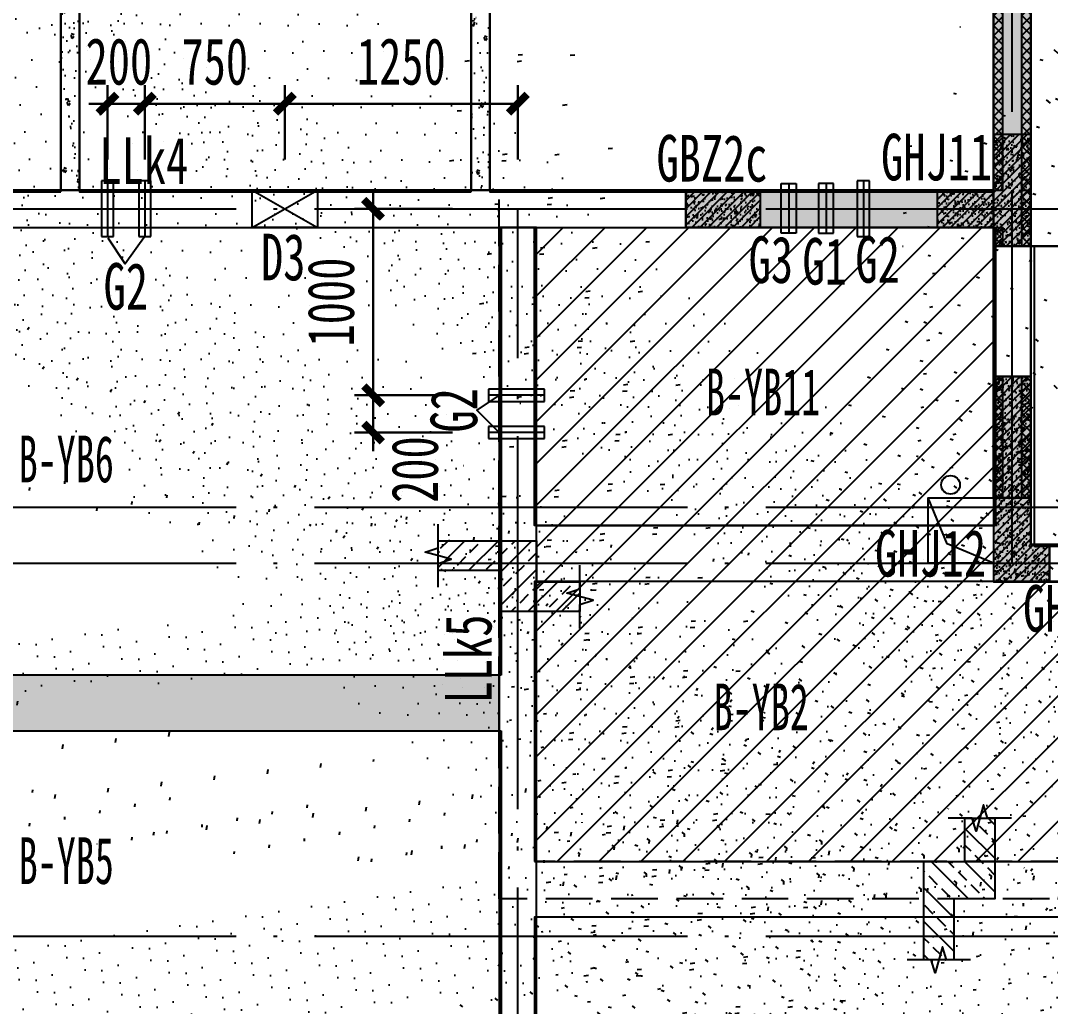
# Model space of a CAD drawing. Extents: x -3200781797 to -8106663, y 494714 to 1244925.
# Drawn here: x -8155916 to -8150395, y 845348 to 850634 of the extents above; entities that cross this region are included whole.
import ezdxf
from ezdxf.enums import TextEntityAlignment as Align
from ezdxf.xclip import XClip

# ---------------------------------------------------------------- set-up
doc = ezdxf.new("R2010")
doc.units = 0
doc.header["$LTSCALE"] = 1000
doc.header["$MEASUREMENT"] = 0
doc.header["$XCLIPFRAME"] = 0
for name, pattern in [('120-墙体$0$CENTER2', [1.125, 0.75, -0.125, 0.125, -0.125]), ('120-墙体$0$CONTINOUS', [0]), ('3#-轴线$0$DOTE', [2.4200000000000004, 2, -0.2, 0.02, -0.2]), ('3#4#5#$0$DASH', [0.35, 0.25, -0.1]), ('3#4#5#模板$0$DASH', [0.35, 0.25, -0.1]), ('DASH', [0.35, 0.25, -0.1])]:
    doc.linetypes.add(name, pattern=pattern)
doc.layers.get('Defpoints').update_dxf_attribs({"color": 30, "linetype": 'DASH'})
for name, color, linetype in [('120-墙体$0$DUCT-排烟中心线', 5, '120-墙体$0$CENTER2'), ('120-墙体$0$DUCT-排烟管', 2, 'Continuous'), ('120-墙体$0$DUCT-送风中心线', 5, '120-墙体$0$CENTER2'), ('120-墙体$0$DUCT-送风管', 4, 'Continuous'), ('120-墙体$0$S-SLAB-HOLE', 5, 'Continuous'), ('120-墙体$0$S-WALL', 40, 'Continuous'), ('120-墙体$0$S-WALL-BEAM', 120, 'Continuous'), ('120-墙体$0$S-WALL-COLU', 252, '120-墙体$0$CONTINOUS'), ('120-墙体$0$S-WALL-COLU-HATC', 16, 'Continuous'), ('120-墙体$0$S-WALL-HATC', 253, 'Continuous'), ('120-墙体$0$提结构条件', 7, 'Continuous'), ('120-墙体$0$暖-首层和标准层暖通套管_TZ$0$H-暖洞-穿梁', 3, 'Continuous'), ('3#-轴线$0$A-ANNO-DOTE', 10, '3#-轴线$0$DOTE'), ('3#4#5#$0$PC-SLAB', 6, '3#4#5#$0$DASH'), ('3#4#5#$0$S-ANNO-TEXT', 7, 'Continuous'), ('3#4#5#$0$S-PC-FQ-WYQ', 4, 'Continuous'), ('3#4#5#$0$S-PC-SLAB', 6, 'Continuous'), ('3#4#5#$0$S-WALL-HATC', 253, 'Continuous'), ('3#4#5#模板$0$S-SLAB-TEXT', 120, 'Continuous'), ('3#4#5#模板$0$南北楼-结构布置-地上 -新修改$0$S-ANNO-THIN', 3, 'Continuous'), ('3#4#5#模板$0$南北楼-结构布置-地上 -新修改$0$S-SLAB-HATC', 200, 'Continuous'), ('4#-标准层$0$S-SLAB', 6, 'Continuous'), ('DIM', 3, 'Continuous'), ('S-PC-FQ-WYQ', 4, 'Continuous'), ('S-WALL-BEAM-TEXT', 2, 'Continuous'), ('S-WALL-COLU-TEXT', 2, 'Continuous')]:
    doc.layers.add(name, color=color, linetype=linetype)
doc.layers.add('设备条件', color=5, linetype='Continuous', lineweight=30)
doc.styles.add('3#4#5#$0$外部参照 1$0$宋体', font='', dxfattribs={"width": 0.8})
doc.styles.add('TSSD_Dimension', font='', dxfattribs={"width": 0.7})
doc.styles.add('楷体GB312', font='', dxfattribs={"width": 0.8})
doc.styles.get('3#4#5#$0$外部参照 1$0$宋体').set_extended_font_data('SimSun')
doc.styles.get('TSSD_Dimension').set_extended_font_data('KaiTi_GB2312')
doc.styles.get('楷体GB312').set_extended_font_data('楷体_GB2312')
doc.dimstyles.new('TSSD_100_100', dxfattribs={"dimtxt": 250, "dimasz": 100, "dimexe": 100, "dimexo": 250, "dimgap": 100, "dimtad": 1, "dimdec": 0, "dimzin": 0, "dimdsep": 46, "dimtxsty": 'TSSD_Dimension', "dimblk": 'ARCHTICK', "dimcen": 0, "dimdle": 100, "dimclrt": 7, "dimadec": 0, "dimazin": 0, "dimtfac": 1, "dimtdec": 0, "dimtix": 1, "dimtmove": 2, "dimatfit": 3, "dimfxl": 1, "dimtolj": 1, "dimtzin": 0, "dimarcsym": 0})
doc.dimstyles.new('TSSD_100_100$0', dxfattribs={"dimtxt": 250, "dimasz": 100, "dimexe": 100, "dimexo": 0, "dimgap": 100, "dimtad": 1, "dimdec": 0, "dimzin": 0, "dimdsep": 46, "dimtxsty": 'TSSD_Dimension', "dimblk1": 'ARCHTICK', "dimblk2": 'ARCHTICK', "dimsah": 1, "dimcen": 0, "dimclrt": 7, "dimadec": 0, "dimazin": 0, "dimtfac": 1, "dimtdec": 0, "dimtix": 1, "dimtmove": 2, "dimatfit": 3, "dimldrblk": 'ARCHTICK', "dimfxl": 300, "dimfxlon": 1, "dimtvp": 0.7, "dimtolj": 1, "dimtzin": 0, "dimarcsym": 0})

# ---------------------------------------------------------------- blocks, each defined once
blk = doc.blocks.new('ll-2f')
at = {"layer": 'S-WALL-BEAM-TEXT', "style": '楷体GB312', "width": 0.7}
blk.add_text('LLk4', height=250, dxfattribs=at).set_placement((-8399766.839648645, 774902.8118253453))
blk.add_text('LLk5', height=250, rotation=90, dxfattribs=at).set_placement((-8397664.518667743, 772117.5429814821))
blk = doc.blocks.new('an-4')
at = {"layer": 'S-WALL-COLU-TEXT', "style": '楷体GB312', "width": 0.7}
for s, p in [('GBZ2c', (-8455061.28577073, 768243.849255085)), ('GHJ11', (-8453857.439727, 768250.2359273434)), ('GHJ12', (-8453889.447318915, 766125.8713706913)), ('GHJ13', (-8453096.06951236, 765830.6417960587))]:
    blk.add_text(s, height=250, dxfattribs=at).set_placement(p)
blk = doc.blocks.new('_ArchTick')
at = {"color": 0, "linetype": 'ByBlock', "const_width": 0.4}
blk.add_lwpolyline([(-0.5, -0.5), (0.5, 0.5)], dxfattribs=at)
blk = doc.blocks.new('*D1256')
at = {"layer": 'Defpoints', "color": 0, "transparency": 16777216}
for p in [(-8378373.312365103, 696912.7405795972), (-8377697.138435274, 696912.7405795972), (-8377697.147202632, 695912.7486598991)]:
    blk.add_point(p, dxfattribs=at)
at = {"layer": 'DIM', "color": 0, "lineweight": -2, "transparency": 16777216}
for p, q in [((-8378373.312365103, 695812.7486598991), (-8378373.312365103, 697012.7405795972)), ((-8377947.138435274, 696912.7405795972), (-8378473.312365103, 696912.7405795972)), ((-8377947.147202632, 695912.7486598991), (-8378473.312365103, 695912.7486598991))]:
    blk.add_line(p, q, dxfattribs=at)
at = {"layer": 'DIM', "color": 0, "lineweight": -2, "transparency": 16777216, "xscale": 100, "yscale": 100, "zscale": 100}
for p, rotation in [((-8378373.312365103, 696912.7405795972), 90), ((-8378373.312365103, 695912.7486598991), 270)]:
    blk.add_blockref('_ArchTick', p, dxfattribs=dict(at, rotation=rotation))
at = {"layer": 'DIM', "color": 7, "transparency": 16777216, "insert": (-8378598.312365101, 696412.7446197504), "char_height": 250, "attachment_point": 5, "rotation": 90, "style": 'TSSD_Dimension'}
blk.add_mtext('\\A1;1000', dxfattribs=at)
blk = doc.blocks.new('*D1257')
at = {"layer": 'Defpoints', "color": 0, "transparency": 16777216}
for p in [(-8378373.312365103, 695912.7486598991), (-8377697.147202632, 695912.7486598991), (-8377697.147202632, 695712.7488099168)]:
    blk.add_point(p, dxfattribs=at)
at = {"layer": 'DIM', "color": 0, "lineweight": -2, "transparency": 16777216}
for p, q in [((-8378373.312365103, 695912.7486598991), (-8378373.312365103, 696012.7486598991)), ((-8377947.147202632, 695912.7486598991), (-8378473.312365103, 695912.7486598991)), ((-8378373.312365103, 695712.7488099168), (-8378373.312365103, 695912.7486598991)), ((-8377947.147202632, 695712.7488099168), (-8378473.312365103, 695712.7488099168)), ((-8378373.312365103, 695712.7488099168), (-8378373.312365103, 695612.7488099168))]:
    blk.add_line(p, q, dxfattribs=at)
at = {"layer": 'DIM', "color": 0, "lineweight": -2, "transparency": 16777216, "xscale": 100, "yscale": 100, "zscale": 100}
for p, rotation in [((-8378373.312365103, 695912.7486598991), 270), ((-8378373.312365103, 695712.7488099168), 90)]:
    blk.add_blockref('_ArchTick', p, dxfattribs=dict(at, rotation=rotation))
at = {"layer": 'DIM', "color": 7, "transparency": 16777216, "insert": (-8378148.312365099, 695514.3479090156), "char_height": 250, "attachment_point": 5, "rotation": 90, "style": 'TSSD_Dimension'}
blk.add_mtext('\\A1;200', dxfattribs=at)
blk = doc.blocks.new('*D1259')
at = {"layer": 'Defpoints', "color": 0, "transparency": 16777216}
for p in [(-8379797.146669275, 697476.3267007617), (-8379797.146669275, 696912.6081883997), (-8379597.155575246, 696912.6081883997)]:
    blk.add_point(p, dxfattribs=at)
at = {"layer": 'DIM', "color": 0, "lineweight": -2, "transparency": 16777216}
for p, q in [((-8379797.146669275, 697176.3267007617), (-8379797.146669275, 697576.3267007617)), ((-8379597.155575246, 697176.3267007617), (-8379597.155575246, 697576.3267007617)), ((-8379797.146669275, 697476.3267007617), (-8379897.146669275, 697476.3267007617)), ((-8379597.155575246, 697476.3267007617), (-8379797.146669275, 697476.3267007617)), ((-8379597.155575246, 697476.3267007617), (-8379497.155575246, 697476.3267007617))]:
    blk.add_line(p, q, dxfattribs=at)
at = {"layer": 'DIM', "color": 0, "lineweight": -2, "transparency": 16777216, "xscale": 100, "yscale": 100, "zscale": 100}
blk.add_blockref('_ArchTick', (-8379797.146669275, 697476.3267007617), dxfattribs=at)
at = {"layer": 'DIM', "color": 0, "lineweight": -2, "transparency": 16777216, "xscale": 100, "yscale": 100, "zscale": 100, "rotation": 180}
blk.add_blockref('_ArchTick', (-8379597.155575246, 697476.3267007617), dxfattribs=at)
at = {"layer": 'DIM', "color": 7, "transparency": 16777216, "insert": (-8379736.14316294, 697701.3267007617), "char_height": 250, "attachment_point": 5, "style": 'TSSD_Dimension'}
blk.add_mtext('\\A1;200', dxfattribs=at)
blk = doc.blocks.new('*D1261')
at = {"layer": 'Defpoints', "color": 0, "transparency": 16777216}
for p in [(-8379597.155575246, 697476.3267007617), (-8379597.155575246, 696912.6081883997), (-8378846.926507272, 696912.7402309687)]:
    blk.add_point(p, dxfattribs=at)
at = {"layer": 'DIM', "color": 0, "lineweight": -2, "transparency": 16777216}
for p, q in [((-8379597.155575246, 697176.3267007617), (-8379597.155575246, 697576.3267007617)), ((-8378846.926507272, 697176.3267007617), (-8378846.926507272, 697576.3267007617)), ((-8378846.926507272, 697476.3267007617), (-8379597.155575246, 697476.3267007617))]:
    blk.add_line(p, q, dxfattribs=at)
at = {"layer": 'DIM', "color": 0, "lineweight": -2, "transparency": 16777216, "xscale": 100, "yscale": 100, "zscale": 100, "rotation": 180}
blk.add_blockref('_ArchTick', (-8379597.155575246, 697476.3267007617), dxfattribs=at)
at = {"layer": 'DIM', "color": 0, "lineweight": -2, "transparency": 16777216, "xscale": 100, "yscale": 100, "zscale": 100}
blk.add_blockref('_ArchTick', (-8378846.926507272, 697476.3267007617), dxfattribs=at)
at = {"layer": 'DIM', "color": 7, "transparency": 16777216, "insert": (-8379222.041041259, 697701.3267007617), "char_height": 250, "attachment_point": 5, "style": 'TSSD_Dimension'}
blk.add_mtext('\\A1;750', dxfattribs=at)
blk = doc.blocks.new('*D1262')
at = {"layer": 'Defpoints', "color": 0, "transparency": 16777216}
for p in [(-8378846.926507272, 697476.3267007617), (-8378846.926507272, 696912.7402309687), (-8377597.146519256, 696912.7402309687)]:
    blk.add_point(p, dxfattribs=at)
at = {"layer": 'DIM', "color": 0, "lineweight": -2, "transparency": 16777216}
for p, q in [((-8378846.926507272, 697176.3267007617), (-8378846.926507272, 697576.3267007617)), ((-8377597.146519256, 697176.3267007617), (-8377597.146519256, 697576.3267007617)), ((-8377597.146519256, 697476.3267007617), (-8378846.926507272, 697476.3267007617))]:
    blk.add_line(p, q, dxfattribs=at)
at = {"layer": 'DIM', "color": 0, "lineweight": -2, "transparency": 16777216, "xscale": 100, "yscale": 100, "zscale": 100, "rotation": 180}
blk.add_blockref('_ArchTick', (-8378846.926507272, 697476.3267007617), dxfattribs=at)
at = {"layer": 'DIM', "color": 0, "lineweight": -2, "transparency": 16777216, "xscale": 100, "yscale": 100, "zscale": 100}
blk.add_blockref('_ArchTick', (-8377597.146519256, 697476.3267007617), dxfattribs=at)
at = {"layer": 'DIM', "color": 7, "transparency": 16777216, "insert": (-8378222.036513263, 697701.3267007617), "char_height": 250, "attachment_point": 5, "style": 'TSSD_Dimension'}
blk.add_mtext('\\A1;1250', dxfattribs=at)
blk = doc.blocks.new('3#4#5#模板$0$A$C4139bdaf')
h = blk.add_hatch()
h.set_pattern_fill('ANSI31', color=251, scale=100)
h.set_pattern_definition([(45, (-7702.687107387464, -122599.998702767), (-112.2532015133644, 112.2532015133644), [])])
h.paths.add_polyline_path([(17649.99894117552, 3600.000498155889), (20099.99894117552, 3600.000498155889), (20099.99894117552, 1700.000498155816), (20899.99894117552, 1700.000498155845), (20899.99894117552, 200.0004981558304), (17649.99894117552, 200.0004981558304)])
at = {"layer": '3#4#5#模板$0$南北楼-结构布置-地上 -新修改$0$S-SLAB-HATC'}
h = blk.add_hatch(dxfattribs=at)
h.set_pattern_fill('ANSI33', color=256, scale=20, angle=-180)
h.set_pattern_definition([(225, (-76240.41036994423, 14928.68641716003), (89.8025612106915, -89.80256121069156), []), (225, (-76330.21296994417, 14928.68641716003), (89.8025612106915, -89.80256121069156), [63.5, -31.75])])
h.paths.add_polyline_path([(17882.82691670564, 1540.00049815618), (17449.99975173402, 1540.000498156878), (17449.99975173408, 1760.000498156878), (17122.8269167057, 1760.000498156936), (17122.8269167057, 1920.000498156936), (17449.99975173484, 1920.000498155772), (17649.99975173484, 1920.00049815583), (17649.99975173484, 1700.00049815583), (17882.8269167057, 1700.00049815583)])
h = blk.add_hatch(dxfattribs=at)
h.set_pattern_fill('ANSI33', color=256, scale=20, angle=-90.00000000000001)
h.set_pattern_definition([(315, (7874.642210134014, -99304.50567386462), (89.80256121069155, 89.80256121069151), []), (315, (7874.642210134014, -99394.30827386456), (89.80256121069155, 89.80256121069151), [63.5, -31.75])])
h.paths.add_polyline_path([(20107.19134073507, 432.8276631266344), (20107.19134073437, 0.0004981550155207515), (19887.19134073437, 0.0004981550737284124), (19887.19134073425, -327.1723368733074), (19727.19134073425, -327.1723368733074), (19727.19134073541, 0.0004981558304280043), (19727.19134073541, 200.0004981558304), (19947.19134073541, 200.0004981558304), (19947.19134073541, 432.8276631266926)])
at = {"linetype": '3#4#5#模板$0$DASH'}
for points in [[(17449.99894117552, 3800.000498155889), (20299.99894117552, 3800.000498155889), (20299.99894117552, 1900.00049815583), (21099.99894117552, 1900.00049815586), (21099.99894117552, 0.0004981558304280043), (17449.99894117552, 0.0004981558304280043)], [(17649.99894117552, 3600.000498155889), (20099.99894117552, 3600.000498155889), (20099.99894117552, 1700.000498155816), (20899.99894117552, 1700.000498155845), (20899.99894117552, 200.0004981558304), (17649.99894117552, 200.0004981558304)]]:
    blk.add_lwpolyline(points, close=True, dxfattribs=at)
at = {"layer": '3#4#5#模板$0$南北楼-结构布置-地上 -新修改$0$S-ANNO-THIN'}
for points in [[(17122.82691670535, 1670.40049815696), (17122.82691670576, 1798.40049815696), (17193.22691670584, 1820.800498156692), (17052.42691670597, 1859.200498157123), (17122.82691670611, 1881.600498156971), (17122.82691670652, 2009.600498156971)], [(17882.82691670564, 1450.400498156378), (17882.82691670564, 1578.400498156087), (17953.22691670549, 1600.800498156052), (17812.42691670591, 1639.2004981559), (17882.82691670564, 1661.600498155924), (17882.82691670564, 1789.600498155633)], [(20196.79134073481, 432.8276631266344), (20068.79134073516, 432.8276631266344), (20046.39134073514, 503.2276631264831), (20007.99134073535, 362.4276631269022), (19985.59134073532, 432.8276631266344), (19857.59134073555, 432.8276631266344)], [(19976.79134073423, -327.1723368736566), (19848.79134073423, -327.1723368732492), (19826.39134073455, -256.7723368731677), (19787.99134073406, -397.5723368730396), (19765.59134073427, -327.1723368728999), (19637.59134073427, -327.1723368724925)]]:
    blk.add_lwpolyline(points, dxfattribs=at)
at = {"layer": '3#4#5#模板$0$南北楼-结构布置-地上 -新修改$0$S-SLAB-HATC'}
for points in [[(17882.82691670564, 1540.00049815618), (17449.99975173402, 1540.000498156878), (17449.99975173408, 1760.000498156878), (17122.8269167057, 1760.000498156936), (17122.8269167057, 1920.000498156936), (17449.99975173484, 1920.000498155772), (17649.99975173484, 1920.00049815583), (17649.99975173484, 1700.00049815583), (17882.8269167057, 1700.00049815583)], [(20107.19134073507, 432.8276631266344), (20107.19134073437, 0.0004981550155207515), (19887.19134073437, 0.0004981550737284124), (19887.19134073425, -327.1723368733074), (19727.19134073425, -327.1723368733074), (19727.19134073541, 0.0004981558304280043), (19727.19134073541, 200.0004981558304), (19947.19134073541, 200.0004981558304), (19947.19134073541, 432.8276631266926)]]:
    blk.add_lwpolyline(points, close=True, dxfattribs=at)
blk = doc.blocks.new('3#4#5#$0$B-YWQ6')
at = {"layer": '3#4#5#$0$S-PC-FQ-WYQ'}
h = blk.add_hatch(dxfattribs=at)
h.set_pattern_fill('ANSI37', color=256, scale=12, angle=90)
h.set_pattern_definition([(135, (-989707.8429496246, 842389.8077511969), (-26.94076836320746, -26.94076836320745), []), (225, (-989707.8429496246, 842389.8077511969), (26.94076836320745, -26.94076836320746), [])])
h.paths.add_polyline_path([(-127905.2501225748, 326688.3582546908), (-127855.2501228041, 326688.3616408699), (-127855.4329784815, 329388.3912538569), (-127905.4329784815, 329388.3912538569)])
h.paths.add_polyline_path([(-127855.2365838158, 326488.4462222033), (-127905.2365835865, 326488.4428360242), (-127905.2298080935, 326388.3965487699), (-127855.2298080935, 326388.3965487699)])
h = blk.add_hatch(dxfattribs=at)
h.set_pattern_fill('ANSI37', color=256, scale=12, angle=90)
h.set_pattern_definition([(135, (-989557.8429524016, 842389.8077512046), (-26.94076836320746, -26.94076836320745), []), (225, (-989557.8429524016, 842389.8077512046), (26.94076836320745, -26.94076836320746), [])])
h.paths.add_polyline_path([(-127755.2298108707, 326388.3965487774), (-127705.2298108707, 326388.3965487774), (-127705.4329812587, 329388.3912538645), (-127755.4329812587, 329388.3912538645)])
h = blk.add_hatch(dxfattribs=at)
h.set_pattern_fill('ANSI37', color=256, scale=12, angle=90)
h.set_pattern_definition([(135, (-989707.6041484298, 838589.8080073441), (-26.94076836320746, -26.94076836320745), []), (225, (-989707.6041484298, 838589.8080073441), (26.94076836320745, -26.94076836320746), [])])
h.paths.add_polyline_path([(-127905.4323774343, 325038.3215355956), (-127855.4323774343, 325038.3215355956), (-127855.1941772867, 325688.391510004), (-127905.1941772867, 325688.391510004)])
h = blk.add_hatch(dxfattribs=at)
h.set_pattern_fill('ANSI37', color=256, scale=12, angle=90)
h.set_pattern_definition([(135, (-989557.6041512068, 838589.8080073516), (-26.94076836320746, -26.94076836320745), []), (225, (-989557.6041512068, 838589.8080073516), (26.94076836320745, -26.94076836320746), [])])
h.paths.add_polyline_path([(-127755.4323802115, 325038.321535603), (-127705.4323802115, 325038.321535603), (-127705.1941800639, 325688.3915100115), (-127755.1941800639, 325688.3915100115)])
for p, q in [((-127906.0000690809, 326688.3582039018), (-127855.2501228041, 326688.3616408699)), ((-127905.2433562314, 326488.4428355655), (-127855.2365838158, 326488.4462222033))]:
    blk.add_line(p, q, dxfattribs=at)
blk.add_lwpolyline([(-127855.2501228041, 326688.3616408699), (-127855.4329784815, 329388.3912538569), (-127905.4329784815, 329388.3912538569), (-127905.2298080935, 326388.3965487699), (-127855.2298080935, 326388.3965487699), (-127855.2365838158, 326488.4462222033)], dxfattribs=at)
for points in [[(-127905.4329787674, 329388.3912538569), (-127705.4329784238, 329388.3912538569), (-127705.2298080358, 326388.3965487774), (-127905.2298083794, 326388.3965487774)], [(-127755.2298108707, 326388.3965487774), (-127705.2298108707, 326388.3965487774), (-127705.4329812587, 329388.3912538645), (-127755.4329812587, 329388.3912538645)], [(-127905.4327508085, 326388.396631066), (-127705.1947088777, 326388.396631066), (-127705.1947088777, 325688.3965545463), (-127905.4327508085, 325688.3965545463)], [(-127905.4323774343, 325038.3215355956), (-127855.4323774343, 325038.3215355956), (-127855.1941772867, 325688.391510004), (-127905.1941772867, 325688.391510004)], [(-127905.1941775726, 325688.391510004), (-127705.194177229, 325688.391510004), (-127705.4323773766, 325038.321535603), (-127905.4323777203, 325038.321535603)], [(-127755.4323802115, 325038.321535603), (-127705.4323802115, 325038.321535603), (-127705.1941800639, 325688.3915100115), (-127755.1941800639, 325688.3915100115)]]:
    blk.add_lwpolyline(points, close=True, dxfattribs=at)
blk = doc.blocks.new('3#4#5#$0$A$C53EF3948')
at = {"layer": '3#4#5#$0$S-PC-FQ-WYQ'}
blk.add_blockref('3#4#5#$0$B-YWQ6', (148005.4568359147, -329888.5341169708), dxfattribs=at)
blk = doc.blocks.new('3#4#5#$0$ban3')
at = {"layer": '3#4#5#$0$S-WALL-HATC', "ltscale": 100}
h = blk.add_hatch(dxfattribs=at)
h.set_pattern_fill('AR-CONC', color=256, scale=25, angle=-270.0000000000001, style=0)
h.set_pattern_definition([(139.9999999999999, (0, 0), (15.6880337456489, 179.3150456501884), [18.75, -206.25]), (84.99999999999994, (0, 0), (-188.048033425003, -34.68783340324987), [15, -165]), (190.4513999999999, (1.307335000019521, 14.94292000000132), (-172.3598855152383, 144.6273454285055), [15.9350475, -175.2855279999999]), (136.1841999999999, (-50, 0), (41.37975358225471, 266.8102621564111), [28.125, -309.375]), (186.6356, (-46.55167324998183, 22.23418625001796), (-243.5294677251103, 233.665676387176), [23.902572, -262.92825]), (81.18419999999995, (-50, 0), (-243.529650231331, 233.665486283407), [22.5, -247.5]), (111, (-37.5, 25), (100.6547226663348, 149.2267630296154), [18.75, -206.25]), (55.99999999999998, (-37.5, 25), (-181.2875112617132, 60.82883298039556), [15, -165]), (161.4514, (-29.11209850001615, 37.4355582499993), (-80.63262417748795, 210.0556571453725), [15.9350475, -175.285528]), (127.5, (0, 0), (-83.22346345782788, 3.039963829322726), [0, -162.9999999999999, 0, -167.4999999999999, 0, -165.6249999999999]), (97.49999999999993, (0, 0), (-98.60292797059002, 65.76738436053722), [0, -95.5, 0, -159.25, 0, -63.125]), (57.49999999999993, (0, -55.75), (5.638717933595033, 133.4556090431022), [0, -62.5, 0, -195, 0, -258.75]), (47.49999999999995, (0, -80.75), (-25.02624558307933, 145.7965423355966), [0, -81.25, 0, -129.5, 0, -183.75])])
h.paths.add_polyline_path([(-216732.0009944952, 412974.9999670067), (-216832.0009944952, 412974.9999670067), (-216832.0009944952, 409974.9999670067), (-216732.0009944952, 409974.9999670067)])
h.paths.add_polyline_path([(-214532.000995802, 412974.9999670067), (-214632.000995802, 412974.9999670067), (-214632.000995802, 409974.9999670067), (-214532.000995802, 409974.9999670067)])
h = blk.add_hatch(dxfattribs=at)
h.set_pattern_fill('AR-CONC', color=256, scale=25, angle=-270.0000000000001, style=0)
h.set_pattern_definition([(139.9999999999999, (-37341029879.81102, -2020433658.351167), (15.6880337456489, 179.3150456501884), [18.75, -206.25]), (84.99999999999994, (-37341029879.81102, -2020433658.351167), (-188.048033425003, -34.68783340324987), [15, -165]), (190.4513999999999, (-37341029878.50368, -2020433643.408247), (-172.3598855152383, 144.6273454285055), [15.93504749999986, -175.2855279999978]), (136.1841999999999, (-37341029929.81102, -2020433658.351167), (41.37975358225471, 266.8102621564111), [28.125, -309.375]), (186.6356, (-37341029926.36269, -2020433636.116981), (-243.5294677251103, 233.665676387176), [23.902572, -262.92825]), (81.18419999999995, (-37341029929.81102, -2020433658.351167), (-243.529650231331, 233.665486283407), [22.5, -247.5]), (111, (-37341029917.31102, -2020433633.351167), (100.6547226663348, 149.2267630296154), [18.75, -206.25]), (55.99999999999998, (-37341029917.31102, -2020433633.351167), (-181.2875112617132, 60.82883298039556), [15, -165]), (161.4514, (-37341029908.92312, -2020433620.915609), (-80.63262417748795, 210.0556571453725), [15.9350475, -175.285528]), (127.5, (-37341029879.81102, -2020433658.351167), (-83.22346345782788, 3.039963829322726), [0, -162.9999999999978, 0, -167.4999999999978, 0, -165.6249999999978]), (97.49999999999993, (-37341029879.81102, -2020433658.351167), (-98.60292797059002, 65.76738436053722), [0, -95.5, 0, -159.25, 0, -63.125]), (57.49999999999993, (-37341029879.81102, -2020433714.101167), (5.638717933595033, 133.4556090431022), [0, -62.5, 0, -195, 0, -258.75]), (47.49999999999995, (-37341029879.81102, -2020433739.101167), (-25.02624558307933, 145.7965423355966), [0, -81.25, 0, -129.5, 0, -183.75])])
h.paths.add_polyline_path([(-214282.0075875558, 407875.9277280352), (-214282.0075875558, 408175.9277280352), (-211832.3804074041, 408175.221341892), (-211832.380407404, 407875.221341892)])
h = blk.add_hatch(dxfattribs=at)
h.set_pattern_fill('AR-CONC', color=256, scale=25, angle=-270.0000000000001, style=0)
h.set_pattern_definition([(139.9999999999999, (-37341055835.11649, -2020434459.278713), (15.6880337456489, 179.3150456501884), [18.75, -206.25]), (84.99999999999994, (-37341055835.11649, -2020434459.278713), (-188.048033425003, -34.68783340324987), [15, -165]), (190.4513999999999, (-37341055833.80915, -2020434444.335793), (-172.3598855152383, 144.6273454285055), [15.93504749999987, -175.2855279999978]), (136.1841999999999, (-37341055885.11649, -2020434459.278713), (41.37975358225471, 266.8102621564111), [28.125, -309.375]), (186.6356, (-37341055881.66816, -2020434437.044526), (-243.5294677251103, 233.665676387176), [23.902572, -262.92825]), (81.18419999999995, (-37341055885.11649, -2020434459.278713), (-243.529650231331, 233.665486283407), [22.5, -247.5]), (111, (-37341055872.61649, -2020434434.278713), (100.6547226663348, 149.2267630296154), [18.75, -206.25]), (55.99999999999998, (-37341055872.61649, -2020434434.278713), (-181.2875112617132, 60.82883298039556), [15, -165]), (161.4514, (-37341055864.22858, -2020434421.843154), (-80.63262417748795, 210.0556571453725), [15.9350475, -175.285528]), (127.5, (-37341055835.11649, -2020434459.278713), (-83.22346345782788, 3.039963829322726), [0, -162.9999999999978, 0, -167.4999999999978, 0, -165.6249999999978]), (97.49999999999993, (-37341055835.11649, -2020434459.278713), (-98.60292797059002, 65.76738436053722), [0, -95.5, 0, -159.25, 0, -63.125]), (57.49999999999993, (-37341055835.11649, -2020434515.028713), (5.638717933595033, 133.4556090431022), [0, -62.5, 0, -195, 0, -258.75]), (47.49999999999995, (-37341055835.11649, -2020434540.028713), (-25.02624558307933, 145.7965423355966), [0, -81.25, 0, -129.5, 0, -183.75])])
h.paths.add_polyline_path([(-214482.0009953861, 407075.0001829517), (-214482.0009953861, 407375.0001829517), (-220082.0008581768, 407375.0001829517), (-220082.0008581768, 407075.0001829517)])
h = blk.add_hatch(dxfattribs=at)
h.set_pattern_fill('AR-CONC', color=256, scale=25, angle=-270.0000000000001, style=0)
h.set_pattern_definition([(139.9999999999999, (-37341029879.8108, -2020435458.363382), (15.6880337456489, 179.3150456501884), [18.75, -206.25]), (84.99999999999994, (-37341029879.8108, -2020435458.363382), (-188.048033425003, -34.68783340324987), [15, -165]), (190.4513999999999, (-37341029878.50346, -2020435443.420462), (-172.3598855152383, 144.6273454285055), [15.93504749999987, -175.2855279999978]), (136.1841999999999, (-37341029929.8108, -2020435458.363382), (41.37975358225471, 266.8102621564111), [28.125, -309.375]), (186.6356, (-37341029926.36247, -2020435436.129196), (-243.5294677251103, 233.665676387176), [23.902572, -262.92825]), (81.18419999999995, (-37341029929.8108, -2020435458.363382), (-243.529650231331, 233.665486283407), [22.5, -247.5]), (111, (-37341029917.3108, -2020435433.363382), (100.6547226663348, 149.2267630296154), [18.75, -206.25]), (55.99999999999998, (-37341029917.3108, -2020435433.363382), (-181.2875112617132, 60.82883298039556), [15, -165]), (161.4514, (-37341029908.9229, -2020435420.927824), (-80.63262417748795, 210.0556571453725), [15.9350475, -175.285528]), (127.5, (-37341029879.8108, -2020435458.363382), (-83.22346345782788, 3.039963829322726), [0, -162.9999999999978, 0, -167.4999999999978, 0, -165.6249999999978]), (97.49999999999993, (-37341029879.8108, -2020435458.363382), (-98.60292797059002, 65.76738436053722), [0, -95.5, 0, -159.25, 0, -63.125]), (57.49999999999993, (-37341029879.8108, -2020435514.113382), (5.638717933595033, 133.4556090431022), [0, -62.5, 0, -195, 0, -258.75]), (47.49999999999995, (-37341029879.8108, -2020435539.113382), (-25.02624558307933, 145.7965423355966), [0, -81.25, 0, -129.5, 0, -183.75])])
h.paths.add_polyline_path([(-214282.0078049983, 406075.9155135542), (-214282.0078049983, 406375.9155135542), (-211032.0079422076, 406375.9155135542), (-211032.0079422076, 406075.9155135542)])
at = {"layer": '3#4#5#$0$S-PC-SLAB'}
for points in [[(-216832.0009944952, 409964.9999670067), (-216832.0009944952, 412984.9999670067), (-219532.0009944952, 412984.9999670067), (-219532.0009944952, 409964.9999670067)], [(-214632.000995802, 409964.9999670067), (-214632.000995802, 412984.9999670067), (-216732.0009944952, 412984.9999670067), (-216732.0009944952, 409964.9999670067)], [(-211832.000995802, 409964.9999670067), (-211832.000995802, 412984.9999670067), (-214532.000995802, 412984.9999670067), (-214532.000995802, 409964.9999670067)], [(-214472.0009953861, 407375.0001829517), (-220092.0009953849, 407375.0001829517), (-220092.0009953849, 409775.0001829517), (-214472.0009953861, 409775.0001829517)], [(-214292.0078049984, 409775.0002631896), (-211822.0078049995, 409775.0002631896), (-211822.0078049995, 408175.9277280352), (-214292.0078049984, 408175.9277280352)], [(-214292.0078736024, 406375.9155135542), (-211022.0078736036, 406375.9155135542), (-211022.007587557, 407875.9277280353), (-214292.0075875558, 407875.9277280352)], [(-214292.0078049129, 402075.9156289196), (-211022.007804914, 402075.9156289196), (-211022.0078049995, 406075.9155135542), (-214292.0078049983, 406075.9155135542)]]:
    blk.add_lwpolyline(points, close=True, dxfattribs=at)
blk.add_lwpolyline([(-214472.0009953861, 407075.0001829517), (-214472.0009953861, 404775.0000121126), (-221292.000995802, 404775.0000121126), (-221292.000995802, 405875.0000121126), (-220092.0000025203, 405874.9618342608), (-220092.0009953849, 407075.0001829517), (-214472.0009953861, 407075.0001829517)], dxfattribs=at)
at = {"layer": '3#4#5#$0$S-WALL-HATC', "ltscale": 100}
for points in [[(-216732.0009944952, 409974.9999670067), (-216732.0009944952, 412974.9999670067), (-216832.0009944952, 412974.9999670067), (-216832.0009944952, 409974.9999670067)], [(-214532.000995802, 409974.9999670067), (-214532.000995802, 412974.9999670067), (-214632.000995802, 412974.9999670067), (-214632.000995802, 409974.9999670067)], [(-214282.0075875558, 407875.9277280352), (-214282.0075875558, 408175.9277280352), (-211832.3804074041, 408175.221341892), (-211832.380407404, 407875.221341892)], [(-214482.0009953861, 407075.0001829517), (-214482.0009953861, 407375.0001829517), (-220082.0008581768, 407375.0001829517), (-220082.0008581768, 407075.0001829517)], [(-214282.0078049983, 406075.9155135542), (-214282.0078049983, 406375.9155135542), (-211032.0079422076, 406375.9155135542), (-211032.0079422076, 406075.9155135542)]]:
    blk.add_lwpolyline(points, close=True, dxfattribs=at)
blk = doc.blocks.new('3#4#5#$0$5#')
at = {"layer": '3#4#5#$0$S-ANNO-TEXT'}
blk.add_blockref('3#4#5#$0$ban3', (378828.7940562447, -247400.000215945), dxfattribs=at)
at = {"layer": '3#4#5#$0$PC-SLAB', "linetype": 'ByBlock', "style": '3#4#5#$0$外部参照 1$0$宋体', "width": 0.6}
for s, p in [('B-YB11', (165761.7885475838, 161492.4423490529)), ('B-YB6', (162025.7876349213, 161131.3778890177)), ('B-YB2', (165751.550138473, 159804.2312724185)), ('B-YB5', (162025.7876345043, 158977.4767425086))]:
    blk.add_text(s, height=250, dxfattribs=at).set_placement(p, align=Align.MIDDLE)
blk = doc.blocks.new('3#4#5#$0$3#奇数层顶悬挑板')
at = {"layer": '3#4#5#$0$S-PC-SLAB'}
blk.add_lwpolyline([(164493.4174843993, 162274.862444351), (165852.3858262879, 162274.862444351), (165852.3858262879, 160664.9978755461), (164493.4174843993, 160664.9978755461)], close=True, dxfattribs=at)
blk = doc.blocks.new('120-墙体$0$A$Ca94620f4')
at = {"layer": '120-墙体$0$DUCT-排烟中心线'}
for p, q in [((-4600.000150017615, -2950.689384998579), (-4600.000150017615, -3249.311312258011)), ((-4400.000300035201, -2950.689154202279), (-4400.00030003523, -3249.31108146171)), ((-547.6834203733888, -2950.689154202279), (-547.6834203733742, -3249.31108146171)), ((-2257.938552053805, -4100.000693814996), (-2556.560479313237, -4100.000693814989)), ((-2257.938321257505, -4300.000543797403), (-2556.560248516937, -4300.000543797396))]:
    blk.add_line(p, q, dxfattribs=at)
at = {"layer": '120-墙体$0$DUCT-排烟管'}
for p, q in [((-4632.500150017615, -2950.689384998579), (-4632.500150017615, -3249.311312258011)), ((-4567.500150017615, -2950.689384998579), (-4632.500150017615, -2950.689384998579)), ((-4567.500150017615, -3249.311312258011), (-4567.500150017615, -2950.689384998579)), ((-4432.500300035201, -2950.689154202279), (-4432.50030003523, -3249.31108146171)), ((-4367.500300035201, -2950.689154202279), (-4432.500300035201, -2950.689154202279)), ((-4367.50030003523, -3249.31108146171), (-4367.500300035201, -2950.689154202279)), ((-580.1834203733888, -2950.689154202279), (-580.1834203733742, -3249.31108146171)), ((-515.1834203733888, -2950.689154202279), (-580.1834203733888, -2950.689154202279)), ((-515.1834203733742, -3249.31108146171), (-515.1834203733888, -2950.689154202279)), ((-4632.500150017615, -3249.311312258011), (-4567.500150017615, -3249.311312258011)), ((-4432.50030003523, -3249.31108146171), (-4367.50030003523, -3249.31108146171)), ((-580.1834203733742, -3249.31108146171), (-515.1834203733742, -3249.31108146171)), ((-2257.938552053805, -4067.500693814996), (-2556.560479313237, -4067.500693814989)), ((-2556.560479313237, -4067.500693814989), (-2556.560479313237, -4132.500693814989)), ((-2257.938552053805, -4132.500693814996), (-2257.938552053805, -4067.500693814996)), ((-2556.560479313237, -4132.500693814989), (-2257.938552053805, -4132.500693814996)), ((-2257.938321257505, -4267.500543797403), (-2556.560248516937, -4267.500543797396)), ((-2556.560248516937, -4267.500543797396), (-2556.560248516937, -4332.500543797396)), ((-2257.938321257505, -4332.500543797403), (-2257.938321257505, -4267.500543797403)), ((-2556.560248516937, -4332.500543797396), (-2257.938321257505, -4332.500543797403))]:
    blk.add_line(p, q, dxfattribs=at)
at = {"layer": '120-墙体$0$DUCT-送风中心线'}
for p, q in [((-947.6834203733888, -2963.74848623795), (-947.6834203733888, -3230.97650390194)), ((-747.6834203733888, -2963.74848623795), (-747.6834203733888, -3230.97650390194))]:
    blk.add_line(p, q, dxfattribs=at)
at = {"layer": '120-墙体$0$DUCT-送风管'}
for p, q in [((-787.6834203733888, -2963.74848623795), (-787.6834203733888, -3230.97650390194)), ((-707.6834203733888, -2963.74848623795), (-787.6834203733888, -2963.74848623795)), ((-707.6834203733888, -3230.97650390194), (-707.6834203733888, -2963.74848623795)), ((-787.6834203733888, -3230.97650390194), (-707.6834203733888, -3230.97650390194))]:
    blk.add_line(p, q, dxfattribs=at)
at = {"layer": '120-墙体$0$提结构条件', "color": 3}
for p, q in [((-987.6834203733888, -3230.97650390194), (-987.6834203733888, -2963.74848623795)), ((-987.6834203733888, -2963.74848623795), (-907.6834203733888, -2963.74848623795)), ((-907.6834203733888, -2963.74848623795), (-907.6834203733888, -3230.97650390194)), ((-907.6834203733888, -3230.97650390194), (-987.6834203733888, -3230.97650390194))]:
    blk.add_line(p, q, dxfattribs=at)
at = {"layer": '120-墙体$0$暖-首层和标准层暖通套管_TZ$0$H-暖洞-穿梁', "color": 6}
for p, q in [((-3823.780598112178, -3000.0003486645), (-3473.780598112178, -3200.00034859209)), ((-3823.780598112178, -3200.00034859209), (-3473.780598112178, -3000.0003486645))]:
    blk.add_line(p, q, dxfattribs=at)
blk.add_lwpolyline([(-3823.780598112178, -3000.0003486645), (-3473.780598112178, -3000.0003486645), (-3473.780598112178, -3200.00034859209), (-3823.780598112178, -3200.00034859209)], close=True, dxfattribs=at)
blk = doc.blocks.new('120-墙体$0$A$C8f34f6bc')
at = {"layer": '120-墙体$0$S-SLAB-HOLE'}
for p, q in [((-3150, -400), (-3150, 0)), ((-2799.999627587881, -399.9999999999994), (-2799.999627587881, 5.684341886080801e-13)), ((-2799.999627587881, -399.9999999999994), (-3150, -400))]:
    blk.add_line(p, q, dxfattribs=at)
for points in [[(-2800, 0), (-3061.604401697608, -64.26967435973347), (-3150, -400)], [(0, -5000), (-248.2317736557453, -4896.88676487864), (-350.0000000000002, -4650)]]:
    blk.add_lwpolyline(points, dxfattribs=at)
blk.add_lwpolyline([(-350.0000000000002, -5000), (-350.0000000000002, -4650), (-7.105427357601002e-14, -4650), (0, -5000)], close=True, dxfattribs=at)
for centre, radius in [((-4949.999999971129, -149.9999999994761), 55), ((-230, -4580), 50)]:
    blk.add_circle(centre, radius, dxfattribs=at)
blk = doc.blocks.new('120-墙体')
at = {"layer": '120-墙体$0$S-WALL-COLU-HATC'}
h = blk.add_hatch(dxfattribs=at)
h.set_pattern_fill('AR-CONC', color=256, scale=10, angle=180)
h.set_pattern_definition([(230, (-15637.05247968875, 223941.5126408452), (-71.72601826007535, 6.27521349825952), [7.5, -82.5]), (175, (-15637.05247968875, 223941.5126408452), (13.87513336129999, -75.21921337000119), [6, -66]), (280.4514, (-15643.02964768873, 223942.0355748452), (-57.85093817140217, -68.94395420609536), [6.374018999999977, -70.11421119999963]), (226.1842, (-15637.05247968875, 223921.5126408452), (-106.7241048625644, 16.55190143290182), [11.24999999999993, -123.7499999999994]), (276.6356, (-15645.94615418874, 223922.8919715452), (-93.46627055487033, -97.41178709004417), [9.561028799999976, -105.1712999999998]), (171.1842, (-15637.05247968875, 223921.5126408452), (-93.46619451336272, -97.41186009253246), [9, -99]), (201, (-15647.05247968875, 223926.5126408452), (-59.69070521184616, 40.2618890665339), [7.5, -82.5]), (146, (-15647.05247968875, 223926.5126408452), (-24.33153319215818, -72.5150045046853), [6, -66]), (251.4514, (-15652.02670298875, 223929.8678014452), (-84.02226285814899, -32.25304967099522), [6.374018999999993, -70.11421119999987]), (217.5, (-15637.05247968875, 223941.5126408452), (-1.215985531729071, -33.28938538313115), [0, -65.19999999999999, 0, -67, 0, -66.25]), (187.5, (-15637.05247968875, 223941.5126408452), (-26.30695374421487, -39.44117118823603), [0, -38.19999999999999, 0, -63.7, 0, -25.25]), (147.5, (-15614.75247968873, 223941.5126408452), (-53.3822436172409, 2.255487173437982), [0, -24.99999999999999, 0, -77.99999999999996, 0, -103.5]), (137.5, (-15604.75247968873, 223941.5126408452), (-58.31861693423862, -10.01049823323176), [0, -32.5, 0, -51.8, 0, -73.5])])
h.paths.add_polyline_path([(-100, -3100.000000539585), (-99.98422405263409, -2800.000000539585), (100.0157759473659, -2800.000000539586), (100, -3300.000000539585), (100, -3400), (-100, -3400), (-100, -3300), (-399.9999080896378, -3300), (-399.9999080896378, -3100.000000000233)])
h = blk.add_hatch(dxfattribs=at)
h.set_pattern_fill('ANSI31', color=256, scale=250, angle=180, style=0)
h.set_pattern_definition([(225, (-15637.05247968875, 223941.5126408452), (22.09708691207961, -22.09708691207961), [])])
h.paths.add_polyline_path([(-100, -3100.000000539585), (-99.98422405263409, -2800.000000539585), (100.0157759473659, -2800.000000539586), (100, -3300.000000539585), (100, -3400), (-100, -3400), (-100, -3300), (-399.9999080896378, -3300), (-399.9999080896378, -3100.000000000233)])
h = blk.add_hatch(dxfattribs=at)
h.set_pattern_fill('AR-CONC', color=256, scale=10)
h.set_pattern_definition([(49.99999999999999, (-9954.749218468613, -244207.8156450689), (71.72601826007535, -6.275213498259511), [7.5, -82.5]), (355, (-9954.749218468613, -244207.8156450689), (-13.8751333613, 75.21921337000119), [6, -66]), (100.4514, (-9948.7720504686, -244208.3385790689), (57.85093817140216, 68.94395420609536), [6.374018999999978, -70.11421119999964]), (46.18420000000002, (-9954.749218468613, -244187.8156450689), (106.7241048625644, -16.55190143290181), [11.24999999999991, -123.7499999999993]), (96.6356, (-9945.855543968617, -244189.1949757689), (93.46627055487033, 97.41178709004417), [9.561028799999999, -105.1713]), (351.1842, (-9954.749218468613, -244187.8156450689), (93.46619451336272, 97.41186009253246), [9, -99]), (21, (-9944.749218468613, -244192.8156450689), (59.69070521184616, -40.26188906653388), [7.5, -82.5]), (326.0000000000001, (-9944.749218468613, -244192.8156450689), (24.33153319215817, 72.5150045046853), [6, -66]), (71.4514, (-9939.774995168613, -244196.170805669), (84.02226285814899, 32.25304967099524), [6.374019000000001, -70.1142112]), (37.50000000000001, (-9954.749218468613, -244207.8156450689), (1.215985531729067, 33.28938538313115), [0, -65.19999999999999, 0, -67, 0, -66.25]), (7.499999999999999, (-9954.749218468613, -244207.8156450689), (26.30695374421486, 39.44117118823603), [0, -38.2, 0, -63.7, 0, -25.25]), (327.5, (-9977.0492184686, -244207.8156450689), (53.3822436172409, -2.255487173437976), [0, -25, 0, -78, 0, -103.5]), (317.5, (-9987.0492184686, -244207.8156450689), (58.31861693423862, 10.01049823323177), [0, -32.5, 0, -51.8, 0, -73.5])])
h.paths.add_polyline_path([(-1750, -3300.000392023416), (-1750.000000000015, -3100.000392023416), (-1350.000497644069, -3100.001491396397), (-1350.000497644069, -3300.001491396397)])
h = blk.add_hatch(dxfattribs=at)
h.set_pattern_fill('ANSI31', color=256, scale=250, style=0)
h.set_pattern_definition([(45, (-9954.749218468613, -244207.8156450689), (-22.09708691207961, 22.09708691207961), [])])
h.paths.add_polyline_path([(-1750.000000000015, -3100.000392023416), (-1750, -3300.000392023416), (-1350.000497644069, -3300.001491396397), (-1350.000497644069, -3100.001491396397)])
h = blk.add_hatch(dxfattribs=at)
h.set_pattern_fill('AR-CONC', color=256, scale=10)
h.set_pattern_definition([(49.99999999999999, (12337.0756467121, -241757.8336407725), (71.72601826007535, -6.275213498259511), [7.5, -82.5]), (355, (12337.0756467121, -241757.8336407725), (-13.8751333613, 75.21921337000119), [6, -66]), (100.4514, (12343.05281471211, -241758.3565747725), (57.85093817140216, 68.94395420609536), [6.374018999999977, -70.11421119999963]), (46.18420000000002, (12337.0756467121, -241737.8336407725), (106.7241048625644, -16.55190143290181), [11.24999999999991, -123.7499999999993]), (96.6356, (12345.96932121209, -241739.2129714725), (93.46627055487033, 97.41178709004417), [9.561028799999999, -105.1713]), (351.1842, (12337.0756467121, -241737.8336407725), (93.46619451336272, 97.41186009253246), [9, -99]), (21, (12347.0756467121, -241742.8336407725), (59.69070521184616, -40.26188906653388), [7.5, -82.5]), (326.0000000000001, (12347.0756467121, -241742.8336407725), (24.33153319215817, 72.5150045046853), [6, -66]), (71.4514, (12352.0498700121, -241746.1888013725), (84.02226285814899, 32.25304967099524), [6.374019000000001, -70.1142112]), (37.50000000000001, (12337.0756467121, -241757.8336407725), (1.215985531729067, 33.28938538313115), [0, -65.19999999999999, 0, -67, 0, -66.25]), (7.499999999999999, (12337.0756467121, -241757.8336407725), (26.30695374421486, 39.44117118823603), [0, -38.2, 0, -63.7, 0, -25.25]), (327.5, (12314.77564671211, -241757.8336407725), (53.3822436172409, -2.255487173437976), [0, -25, 0, -78, 0, -103.5]), (317.5, (12304.77564671211, -241757.8336407725), (58.31861693423862, 10.01049823323177), [0, -32.5, 0, -51.8, 0, -73.5])])
h.paths.add_polyline_path([(100, -4100), (-100, -4100), (-100.0000000000073, -4750), (100, -4750)])
h = blk.add_hatch(dxfattribs=at)
h.set_pattern_fill('ANSI31', color=256, scale=250, style=0)
h.set_pattern_definition([(45, (12337.0756467121, -241757.8336407725), (-22.09708691207961, 22.09708691207961), [])])
h.paths.add_polyline_path([(-100.0000000000073, -4750), (100, -4750), (100, -4100), (-100, -4100)])
h = blk.add_hatch(dxfattribs=at)
h.set_pattern_fill('AR-CONC', color=256, scale=10)
h.set_pattern_definition([(49.99999999999999, (-6817.545511106262, -243940.3517896836), (71.72601826007535, -6.275213498259511), [7.5, -82.5]), (355, (-6817.545511106262, -243940.3517896836), (-13.8751333613, 75.21921337000119), [6, -66]), (100.4514, (-6811.56834310625, -243940.8747236836), (57.85093817140216, 68.94395420609536), [6.374018999999979, -70.11421119999966]), (46.18420000000002, (-6817.545511106262, -243920.3517896836), (106.7241048625644, -16.55190143290181), [11.24999999999992, -123.7499999999993]), (96.6356, (-6808.651836606266, -243921.7311203836), (93.46627055487033, 97.41178709004417), [9.561028799999999, -105.1713]), (351.1842, (-6817.545511106262, -243920.3517896836), (93.46619451336272, 97.41186009253246), [9, -99]), (21, (-6807.545511106262, -243925.3517896836), (59.69070521184616, -40.26188906653388), [7.5, -82.5]), (326.0000000000001, (-6807.545511106262, -243925.3517896836), (24.33153319215817, 72.5150045046853), [6, -66]), (71.4514, (-6802.571287806262, -243928.7069502836), (84.02226285814899, 32.25304967099524), [6.374019000000001, -70.1142112]), (37.50000000000001, (-6817.545511106262, -243940.3517896836), (1.215985531729067, 33.28938538313115), [0, -65.19999999999999, 0, -67, 0, -66.25]), (7.499999999999999, (-6817.545511106262, -243940.3517896836), (26.30695374421486, 39.44117118823603), [0, -38.2, 0, -63.7, 0, -25.25]), (327.5, (-6839.84551110625, -243940.3517896836), (53.3822436172409, -2.255487173437976), [0, -25, 0, -78, 0, -103.5]), (317.5, (-6849.84551110625, -243940.3517896836), (58.31861693423862, 10.01049823323177), [0, -32.5, 0, -51.8, 0, -73.5])])
h.paths.add_polyline_path([(100, -5000), (99.98422405263409, -4750), (-100.0157759473659, -4750), (-100, -5200), (200, -5199.999803988176), (200, -4999.999803988409)])
h = blk.add_hatch(dxfattribs=at)
h.set_pattern_fill('ANSI31', color=256, scale=250, style=0)
h.set_pattern_definition([(45, (-6817.545511106262, -243940.3517896836), (-22.09708691207961, 22.09708691207961), [])])
h.paths.add_polyline_path([(100, -5000), (99.98422405263409, -4750), (-100.0157759473659, -4750), (-100, -5200), (200, -5199.999803988176), (200, -4999.999803988409)])
at = {"layer": '120-墙体$0$S-WALL-HATC'}
for points in [[(100, 99.99999999999955), (-100, -100), (-100, -3100), (-33.33333333331393, -3200.000000000001), (100, -3200)], [(-33.33333333331393, -3200.000000000001), (-100, -3100), (-1750, -3100), (-1750.000000000015, -3300), (-100, -3300)], [(-33.33333333331393, -3200.000000000001), (-100, -3300), (-100, -3400), (100, -3400), (100, -3200)], [(100, -4100), (-100, -4100), (-100, -5200), (100, -5000)], [(200, -5200), (200, -5000), (100, -5000), (-100, -5200)]]:
    blk.add_hatch(color=256, dxfattribs=at).paths.add_polyline_path(points)
at = {"layer": '120-墙体$0$S-WALL'}
for p, q in [((100, 99.99999999999955), (100, -3200)), ((-100, -100), (-100, -3100)), ((-1650, -3100), (-1750, -3100)), ((-1750, -3100), (-1750.000000000015, -3300)), ((-100, -3100), (-1650, -3100)), ((100, -3200), (100, -3400)), ((-1750.000000000015, -3300), (-1650.000000000015, -3300)), ((-100, -3300), (-1650.000000000015, -3300)), ((-100, -3300), (-100, -3400)), ((-100, -3400), (100, -3400)), ((-100, -4100), (100, -4100)), ((-100, -4100), (-100, -5200)), ((100, -4100), (100, -5000)), ((200, -5000), (100, -5000)), ((200, -5000), (200, -5200)), ((200, -5200), (-100, -5200))]:
    blk.add_line(p, q, dxfattribs=at)
at = {"layer": '120-墙体$0$S-WALL-BEAM'}
for points in [[(-6350, -3099.999397527484), (-6350, -3299.9997895509), (-1750, -3300.000392023416), (-1750, -3100)], [(-2549.999210441369, -3300.000287245691), (-2749.999602464784, -3300.000287245691), (-2750.0002049373, -8000.000515879853), (-2549.999812913884, -8000.000515879852)], [(100.0003920234158, -3400), (-100, -3400), (-100.0001960117079, -4100), (100.0001960117079, -4100)], [(700, -5200.000196011708), (700, -4999.999803988292), (200, -4999.999607976584), (200, -5200)]]:
    blk.add_lwpolyline(points, close=True, dxfattribs=at)
at = {"layer": '120-墙体$0$S-WALL-COLU', "linetype": 'ByBlock'}
for points in [[(-100, -3100.000000539585), (-99.98422405263409, -2800.000000539585), (100.0157759473659, -2800.000000539586), (100, -3300.000000539585), (100, -3400), (-100, -3400), (-100, -3300), (-399.9999080896378, -3300), (-399.9999080896378, -3100.000000000233), (-100, -3100.000000539585)], [(100, -5000), (99.98422405263409, -4750), (-100.0157759473659, -4750), (-100, -5200), (200, -5199.999803988176), (200, -4999.999803988409), (100, -5000)]]:
    blk.add_lwpolyline(points, dxfattribs=at)
at = {"layer": '120-墙体$0$S-WALL-COLU', "lineweight": -2}
for points in [[(-1750, -3300.000392023416), (-1750.000000000015, -3100.000392023416), (-1350.000497644069, -3100.001491396397), (-1350.000497644069, -3300.001491396397)], [(100, -4100), (-100, -4100), (-100.0000000000073, -4750), (100, -4750)]]:
    blk.add_lwpolyline(points, close=True, dxfattribs=at)
for name, p in [('120-墙体$0$A$Ca94620f4', (-250, -100.0000000000005)), ('120-墙体$0$A$C8f34f6bc', (-100, -100))]:
    blk.add_blockref(name, p)
blk = doc.blocks.new('3#-轴线')
at = {"layer": '3#-轴线$0$A-ANNO-DOTE'}
for points in [[(20100, -5100), (20100, 5500)], [(-3000, -3200), (44800, -3200)], [(17450, -16100), (17450, -3200)], [(-3000, -4800), (44800, -4800)], [(-3000, -5100), (44800, -5100)], [(-3000, -7100), (44800, -7100)]]:
    blk.add_lwpolyline(points, dxfattribs=at)
blk = doc.blocks.new('g-4')
at = {"layer": 'S-PC-FQ-WYQ'}
for points in [[(-8379593.354784319, 696768.7209498072), (-8379701.997085616, 696617.1201626443), (-8379793.354634303, 696755.9680746382)], [(-8377697.147433423, 695912.7486598989), (-8377816.871141537, 695832.565046253), (-8377697.147202629, 695712.7488099165)]]:
    blk.add_lwpolyline(points, dxfattribs=at)
at = {"layer": 'DIM', "color": 7, "char_height": 250, "attachment_point": 5, "style": 'TSSD_Dimension'}
for s, insert in [('\\A1;D3', (-8378855.210175939, 696652.0448790393)), ('\\A1;G3', (-8376240.714031867, 696637.9254228591)), ('\\A1;G2', (-8375668.028716513, 696639.2483741969)), ('\\A1;G1', (-8375952.121399959, 696629.1748529244)), ('\\A1;G2', (-8379699.254149016, 696494.8958815272))]:
    blk.add_mtext(s, dxfattribs=dict(at, insert=insert))
at = {"layer": 'DIM', "color": 7, "insert": (-8377938.11525586, 695831.9987066245), "char_height": 250, "attachment_point": 5, "rotation": 90.00000000000001, "style": 'TSSD_Dimension'}
blk.add_mtext('\\A1;G2', dxfattribs=at)
at = {"layer": 'DIM'}
for base, p1, p2, angle, dimstyle, picture, middle in [((-8379797.146669275, 697476.3267007617), (-8379597.155575246, 696912.6081883997), (-8379797.146669275, 696912.6081883997), 180, 'TSSD_100_100$0', '*D1259', (-8379736.14316294, 697701.3267007617)), ((-8378373.312365103, 695912.7486598991), (-8377697.147202629, 695712.7488099165), (-8377697.147202629, 695912.7486598989), 90, 'TSSD_100_100', '*D1257', (-8378148.312365099, 695514.3479090156))]:
    dim = blk.add_linear_dim(base=base, p1=p1, p2=p2, angle=angle, dimstyle=dimstyle, dxfattribs=at)
    dim.commit()
    dim.dimension.update_dxf_attribs({"geometry": picture, "text_midpoint": middle, "dimtype": 128})
for base, p1, p2, angle, dimstyle, picture, middle in [((-8379597.155575246, 697476.3267007617), (-8378846.926507272, 696912.7402309687), (-8379597.155575246, 696912.6081883997), 180, 'TSSD_100_100$0', '*D1261', (-8379222.041041259, 697701.3267007617)), ((-8378846.926507272, 697476.3267007617), (-8377597.146519256, 696912.7402309687), (-8378846.926507272, 696912.7402309687), 180, 'TSSD_100_100$0', '*D1262', (-8378222.036513263, 697701.3267007617)), ((-8378373.312365103, 696912.7405795972), (-8377697.147202629, 695912.7486598989), (-8377697.138435271, 696912.740579597), 90, 'TSSD_100_100', '*D1256', (-8378598.312365101, 696412.7446197504))]:
    dim = blk.add_linear_dim(base=base, p1=p1, p2=p2, angle=angle, dimstyle=dimstyle, dxfattribs=at)
    dim.commit()
    dim.dimension.update_dxf_attribs({"geometry": picture, "text_midpoint": middle})

msp = doc.modelspace()

# ---------------------------------------------------------------- linework, layer by layer
at = {"layer": '4#-标准层$0$S-SLAB'}
for points in [[(-8149100.435903611, 847824.6199003479), (-8150500.435903611, 847824.6198118265), (-8150500.436004778, 849424.6198118265), (-8149100.436004778, 849424.6199003479)], [(-8150500.435511587, 847824.6198560873), (-8149100.435511587, 847824.6198560873), (-8149100.435511587, 849424.6198560873), (-8150500.435511587, 849424.6198560873)]]:
    msp.add_lwpolyline(points, close=True, dxfattribs=at)

# ---------------------------------------------------------------- block references
for name, p in [('3#-轴线', (-8170700.435511587, 852824.6198560873)), ('120-墙体', (-8150600.435511587, 852824.6198560873))]:
    msp.add_blockref(name, p)
at = {"layer": '3#4#5#$0$S-ANNO-TEXT'}
msp.add_blockref('3#4#5#$0$A$C53EF3948', (-8170800.443592959, 852924.7631010424), dxfattribs=at)
at = {"layer": '3#4#5#$0$S-PC-SLAB'}
for name, p in [('3#4#5#$0$5#', (-8317697.236654709, 687149.7631162296)), ('3#4#5#$0$3#奇数层顶悬挑板', (-8314973.59086895, 687149.6198890805))]:
    msp.add_blockref(name, p, dxfattribs=at)
at = {"layer": '3#4#5#模板$0$S-SLAB-TEXT'}
msp.add_blockref('3#4#5#模板$0$A$C4139bdaf', (-8170800.434478921, 845924.6195539432), dxfattribs=at)
at = {"layer": 'S-PC-FQ-WYQ'}
ref = msp.add_blockref('ll-2f', (244273.1554264436, 74855.10421864991), dxfattribs=at)
XClip(ref).set_block_clipping_path([(-8415711.78642363, 765376.3514517639), (-8394073.590937981, 780552.7856878757)])
ref = msp.add_blockref('an-4', (302554.2212335039, 81526.8345597582), dxfattribs=at)
XClip(ref).set_block_clipping_path([(-8474406.564021591, 759411.6824837117), (-8451908.40215707, 772237.1964943474)])
at = {"layer": '设备条件'}
ref = msp.add_blockref('g-4', (224346.7110076696, 152711.8792764903), dxfattribs=at)
XClip(ref).set_block_clipping_path([(-8397143.260394035, 687543.5894637303), (-8373927.20270833, 702549.2378656254)])

doc.saveas('drawing.dxf')
